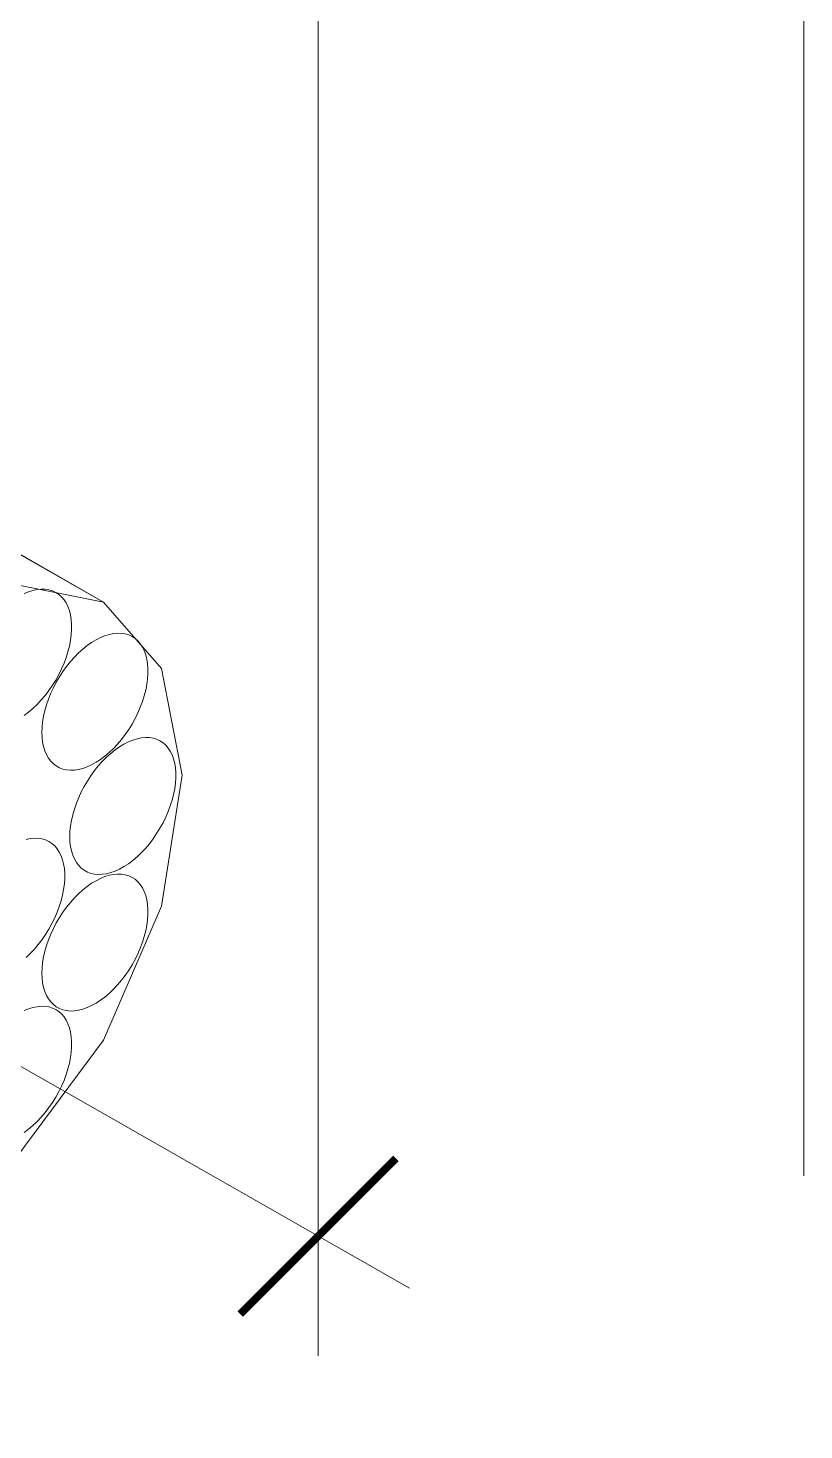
# Model space of a CAD drawing. Header units: inches. Extents: x -7660 to 802, y -193 to 3.
# Drawn here: x 676.429 to 677.02, y -148.263 to -147.196 of the extents above; entities that cross this region are included whole.
import ezdxf

# ---------------------------------------------------------------- set-up
doc = ezdxf.new("R2010")
doc.units = ezdxf.units.IN
doc.header["$MEASUREMENT"] = 0
doc.linetypes.add('DASHDOT2', pattern=[0.5, 0.25, -0.125, 0, -0.125])
for name, color, linetype in [('ATE-PENA-2', 2, 'Continuous'), ('ATE-TXT-1', 1, 'Continuous'), ('ELE-PENA-1', 1, 'Continuous')]:
    doc.layers.add(name, color=color, linetype=linetype)

# ---------------------------------------------------------------- blocks, each defined once
blk = doc.blocks.new('_ArchTick')
at = {"const_width": 0.05}
blk.add_lwpolyline([(-0.5, -0.5), (0.5, 0.5)], dxfattribs=at)

msp = doc.modelspace()

# ---------------------------------------------------------------- linework, layer by layer
at = {"layer": 'ATE-PENA-2', "color": 7, "linetype": 'DASHDOT2', "lineweight": 5, "ltscale": 5}
msp.add_lwpolyline([(671.00396, -144.21983), (677.01966, -144.21983), (677.01966, -150.03518), (671.00396, -150.03518)], close=True, dxfattribs=at)
at = {"layer": 'ATE-TXT-1', "lineweight": 5}
for p, q in [((676.64966, -148.20702), (676.64966, -145.51916)), ((676.3629, -147.95233), (676.71913, -148.15549))]:
    msp.add_line(p, q, dxfattribs=at)
at = {"layer": 'ELE-PENA-1', "color": 8, "linetype": 'Continuous', "lineweight": 5}
for p, q in [((676.48625, -147.63329), (675.74348, -147.21119)), ((675.76049, -147.21434), (676.48625, -147.63329)), ((676.4201, -147.62006), (676.48625, -147.63329)), ((676.42906, -147.62518), (676.42573, -147.62654)), ((676.43239, -147.62423), (676.42906, -147.62518)), ((676.43558, -147.62355), (676.43239, -147.62423)), ((676.43871, -147.62328), (676.43558, -147.62355)), ((676.44169, -147.62335), (676.43871, -147.62328)), ((676.44455, -147.62376), (676.44169, -147.62335)), ((676.44726, -147.62457), (676.44455, -147.62376)), ((676.44978, -147.62573), (676.44726, -147.62457)), ((676.45209, -147.62729), (676.44978, -147.62573)), ((676.45419, -147.62912), (676.45209, -147.62729)), ((676.45609, -147.6313), (676.45419, -147.62912)), ((676.45772, -147.63374), (676.45609, -147.6313)), ((676.45908, -147.63653), (676.45772, -147.63374)), ((676.46017, -147.63958), (676.45908, -147.63653)), ((676.46105, -147.64291), (676.46017, -147.63958)), ((676.53035, -147.68369), (676.48625, -147.63329)), ((676.4616, -147.64644), (676.46105, -147.64291)), ((676.46187, -147.65011), (676.4616, -147.64644)), ((676.46187, -147.65011), (676.46187, -147.65405)), ((676.46105, -147.66227), (676.4616, -147.65813)), ((676.46187, -147.65405), (676.4616, -147.65813)), ((676.48387, -147.6601), (676.48048, -147.66186)), ((676.4872, -147.65874), (676.48387, -147.6601)), ((676.49053, -147.65779), (676.4872, -147.65874)), ((676.49372, -147.65711), (676.49053, -147.65779)), ((676.49685, -147.65684), (676.49372, -147.65711)), ((676.49984, -147.6569), (676.49685, -147.65684)), ((676.50269, -147.65731), (676.49984, -147.6569)), ((676.5054, -147.65813), (676.50269, -147.65731)), ((676.50792, -147.65928), (676.5054, -147.65813)), ((676.51023, -147.66084), (676.50792, -147.65928)), ((676.51233, -147.66268), (676.51023, -147.66084)), ((676.45772, -147.67524), (676.45908, -147.6709)), ((676.45908, -147.6709), (676.46017, -147.66655)), ((676.46017, -147.66655), (676.46105, -147.66227)), ((676.46716, -147.67178), (676.46397, -147.67497)), ((676.47042, -147.66886), (676.46716, -147.67178)), ((676.47375, -147.66621), (676.47042, -147.66886)), ((676.47708, -147.6639), (676.47375, -147.66621)), ((676.48048, -147.66186), (676.47708, -147.6639)), ((676.51417, -147.66485), (676.51233, -147.66268)), ((676.5158, -147.6673), (676.51417, -147.66485)), ((676.51722, -147.67008), (676.5158, -147.6673)), ((676.51831, -147.67314), (676.51722, -147.67008)), ((676.45419, -147.68394), (676.45609, -147.67959)), ((676.458, -147.68204), (676.45521, -147.68591)), ((676.45609, -147.67959), (676.45772, -147.67524)), ((676.46092, -147.67844), (676.458, -147.68204)), ((676.46397, -147.67497), (676.46092, -147.67844)), ((676.51913, -147.67647), (676.51831, -147.67314)), ((676.51974, -147.68), (676.51913, -147.67647)), ((676.52001, -147.68367), (676.51974, -147.68)), ((676.44726, -147.69644), (676.44978, -147.69243)), ((676.44978, -147.69243), (676.45209, -147.68822)), ((676.45263, -147.68991), (676.45018, -147.69399)), ((676.45209, -147.68822), (676.45419, -147.68394)), ((676.45521, -147.68591), (676.45263, -147.68991)), ((676.51913, -147.69582), (676.51974, -147.69168)), ((676.52001, -147.68761), (676.51974, -147.69168)), ((676.52001, -147.68367), (676.52001, -147.68761)), ((676.5461, -147.76496), (676.53035, -147.68369)), ((676.43871, -147.70764), (676.44169, -147.70411)), ((676.44169, -147.70411), (676.44455, -147.70037)), ((676.44597, -147.70255), (676.44427, -147.7069)), ((676.44455, -147.70037), (676.44726, -147.69644)), ((676.44801, -147.69827), (676.44597, -147.70255)), ((676.45018, -147.69399), (676.44801, -147.69827)), ((676.51722, -147.70445), (676.51831, -147.7001)), ((676.51831, -147.7001), (676.51913, -147.69582)), ((676.42906, -147.71681), (676.43239, -147.71403)), ((676.43239, -147.71403), (676.43558, -147.71097)), ((676.43558, -147.71097), (676.43871, -147.70764)), ((676.44278, -147.71131), (676.44149, -147.71566)), ((676.44427, -147.7069), (676.44278, -147.71131)), ((676.51233, -147.71749), (676.51417, -147.71314)), ((676.51417, -147.71314), (676.5158, -147.7088)), ((676.5158, -147.7088), (676.51722, -147.70445)), ((676.42573, -147.71933), (676.42906, -147.71681)), ((676.43979, -147.72415), (676.43938, -147.72829)), ((676.44054, -147.71994), (676.43979, -147.72415)), ((676.44149, -147.71566), (676.44054, -147.71994)), ((676.50792, -147.72598), (676.51023, -147.72177)), ((676.51023, -147.72177), (676.51233, -147.71749)), ((676.43925, -147.7323), (676.43938, -147.72829)), ((676.43938, -147.7361), (676.43925, -147.7323)), ((676.43938, -147.7361), (676.43979, -147.7397)), ((676.49984, -147.73766), (676.50269, -147.73393)), ((676.50269, -147.73393), (676.5054, -147.72999)), ((676.5054, -147.72999), (676.50792, -147.72598)), ((676.51811, -147.73624), (676.51498, -147.73651)), ((676.5211, -147.73631), (676.51811, -147.73624)), ((676.43979, -147.7397), (676.44054, -147.7431)), ((676.44054, -147.7431), (676.44149, -147.74629)), ((676.44149, -147.74629), (676.44278, -147.74921)), ((676.49053, -147.74758), (676.49372, -147.74452)), ((676.49501, -147.74561), (676.49168, -147.74826)), ((676.49372, -147.74452), (676.49685, -147.7412)), ((676.49841, -147.74323), (676.49501, -147.74561)), ((676.49685, -147.7412), (676.49984, -147.73766)), ((676.50174, -147.7412), (676.49841, -147.74323)), ((676.50513, -147.7395), (676.50174, -147.7412)), ((676.50846, -147.73814), (676.50513, -147.7395)), ((676.51179, -147.73712), (676.50846, -147.73814)), ((676.51498, -147.73651), (676.51179, -147.73712)), ((676.52395, -147.73671), (676.5211, -147.73631)), ((676.52666, -147.73753), (676.52395, -147.73671)), ((676.52918, -147.73868), (676.52666, -147.73753)), ((676.53149, -147.74025), (676.52918, -147.73868)), ((676.53359, -147.74208), (676.53149, -147.74025)), ((676.53543, -147.74425), (676.53359, -147.74208)), ((676.53706, -147.7467), (676.53543, -147.74425)), ((676.53848, -147.74948), (676.53706, -147.7467)), ((676.44278, -147.74921), (676.44427, -147.75186)), ((676.44427, -147.75186), (676.44597, -147.75417)), ((676.44597, -147.75417), (676.44801, -147.75621)), ((676.44801, -147.75621), (676.45018, -147.75784)), ((676.47375, -147.75852), (676.47708, -147.75695)), ((676.47708, -147.75695), (676.48048, -147.75505)), ((676.48048, -147.75505), (676.48387, -147.75288)), ((676.48523, -147.75437), (676.48218, -147.75784)), ((676.48387, -147.75288), (676.4872, -147.75037)), ((676.48842, -147.75118), (676.48523, -147.75437)), ((676.4872, -147.75037), (676.49053, -147.74758)), ((676.49168, -147.74826), (676.48842, -147.75118)), ((676.53957, -147.75254), (676.53848, -147.74948)), ((676.54039, -147.75587), (676.53957, -147.75254)), ((676.541, -147.75933), (676.54039, -147.75587)), ((676.45018, -147.75784), (676.45263, -147.7592)), ((676.45263, -147.7592), (676.45521, -147.76021)), ((676.45521, -147.76021), (676.458, -147.76083)), ((676.458, -147.76083), (676.46092, -147.7611)), ((676.46092, -147.7611), (676.46397, -147.76096)), ((676.46397, -147.76096), (676.46716, -147.76049)), ((676.46716, -147.76049), (676.47042, -147.75967)), ((676.47042, -147.75967), (676.47375, -147.75852)), ((676.47647, -147.76531), (676.47389, -147.76932)), ((676.47925, -147.76144), (676.47647, -147.76531)), ((676.48218, -147.75784), (676.47925, -147.76144)), ((676.53035, -147.8645), (676.5461, -147.76496)), ((676.54127, -147.76307), (676.541, -147.75933)), ((676.54127, -147.76701), (676.541, -147.77108)), ((676.54127, -147.76307), (676.54127, -147.76701)), ((676.46927, -147.77767), (676.4673, -147.78195)), ((676.47144, -147.77339), (676.46927, -147.77767)), ((676.47389, -147.76932), (676.47144, -147.77339)), ((676.53957, -147.7795), (676.54039, -147.77523)), ((676.54039, -147.77523), (676.541, -147.77108)), ((676.46553, -147.7863), (676.46404, -147.79064)), ((676.4673, -147.78195), (676.46553, -147.7863)), ((676.53543, -147.79255), (676.53706, -147.7882)), ((676.53706, -147.7882), (676.53848, -147.78385)), ((676.53848, -147.78385), (676.53957, -147.7795)), ((676.4618, -147.79934), (676.46112, -147.80355)), ((676.46275, -147.79506), (676.4618, -147.79934)), ((676.46404, -147.79064), (676.46275, -147.79506)), ((676.53149, -147.80117), (676.53359, -147.79689)), ((676.53359, -147.79689), (676.53543, -147.79255)), ((676.46051, -147.81163), (676.46064, -147.80769)), ((676.46112, -147.80355), (676.46064, -147.80769)), ((676.52395, -147.81333), (676.52666, -147.80939)), ((676.52666, -147.80939), (676.52918, -147.80531)), ((676.52918, -147.80531), (676.53149, -147.80117)), ((676.43042, -147.81319), (676.42716, -147.81381)), ((676.43354, -147.81292), (676.43042, -147.81319)), ((676.43653, -147.81299), (676.43354, -147.81292)), ((676.43938, -147.8134), (676.43653, -147.81299)), ((676.4421, -147.81421), (676.43938, -147.8134)), ((676.44461, -147.81537), (676.4421, -147.81421)), ((676.44692, -147.81686), (676.44461, -147.81537)), ((676.44903, -147.81876), (676.44692, -147.81686)), ((676.45086, -147.82094), (676.44903, -147.81876)), ((676.45249, -147.82338), (676.45086, -147.82094)), ((676.46064, -147.8155), (676.46051, -147.81163)), ((676.46064, -147.8155), (676.46112, -147.8191)), ((676.46112, -147.8191), (676.4618, -147.8225)), ((676.51498, -147.82393), (676.51811, -147.8206)), ((676.51811, -147.8206), (676.5211, -147.81707)), ((676.5211, -147.81707), (676.52395, -147.81333)), ((676.45385, -147.82617), (676.45249, -147.82338)), ((676.45501, -147.82922), (676.45385, -147.82617)), ((676.45582, -147.83248), (676.45501, -147.82922)), ((676.4618, -147.8225), (676.46275, -147.82569)), ((676.46275, -147.82569), (676.46404, -147.82861)), ((676.46404, -147.82861), (676.46553, -147.83126)), ((676.46553, -147.83126), (676.4673, -147.83357)), ((676.50174, -147.83445), (676.50513, -147.83228)), ((676.50513, -147.83228), (676.50846, -147.82977)), ((676.50846, -147.82977), (676.51179, -147.82698)), ((676.51179, -147.82698), (676.51498, -147.82393)), ((676.45637, -147.83602), (676.45582, -147.83248)), ((676.4567, -147.83975), (676.45637, -147.83602)), ((676.4567, -147.83975), (676.4567, -147.84369)), ((676.4673, -147.83357), (676.46927, -147.83561)), ((676.46927, -147.83561), (676.47144, -147.83724)), ((676.47144, -147.83724), (676.47389, -147.8386)), ((676.47389, -147.8386), (676.47647, -147.83962)), ((676.47647, -147.83962), (676.47925, -147.84023)), ((676.47925, -147.84023), (676.48218, -147.8405)), ((676.48218, -147.8405), (676.48523, -147.84036)), ((676.4872, -147.84213), (676.48387, -147.84349)), ((676.48523, -147.84036), (676.48842, -147.83989)), ((676.49053, -147.84111), (676.4872, -147.84213)), ((676.48842, -147.83989), (676.49168, -147.83907)), ((676.49372, -147.84043), (676.49053, -147.84111)), ((676.49168, -147.83907), (676.49501, -147.83785)), ((676.49685, -147.84016), (676.49372, -147.84043)), ((676.49501, -147.83785), (676.49841, -147.83636)), ((676.49984, -147.84023), (676.49685, -147.84016)), ((676.49841, -147.83636), (676.50174, -147.83445)), ((676.50269, -147.8407), (676.49984, -147.84023)), ((676.5054, -147.84152), (676.50269, -147.8407)), ((676.50792, -147.84267), (676.5054, -147.84152)), ((676.51023, -147.84417), (676.50792, -147.84267)), ((676.45501, -147.85619), (676.45582, -147.85191)), ((676.45582, -147.85191), (676.45637, -147.8477)), ((676.4567, -147.84369), (676.45637, -147.8477)), ((676.47042, -147.85225), (676.46716, -147.85517)), ((676.47375, -147.8496), (676.47042, -147.85225)), ((676.47708, -147.84722), (676.47375, -147.8496)), ((676.48048, -147.84519), (676.47708, -147.84722)), ((676.48387, -147.84349), (676.48048, -147.84519)), ((676.51233, -147.846), (676.51023, -147.84417)), ((676.51417, -147.84817), (676.51233, -147.846)), ((676.5158, -147.85069), (676.51417, -147.84817)), ((676.51722, -147.85347), (676.5158, -147.85069)), ((676.51831, -147.85653), (676.51722, -147.85347)), ((676.45249, -147.86488), (676.45385, -147.86054)), ((676.45385, -147.86054), (676.45501, -147.85619)), ((676.46092, -147.86176), (676.458, -147.86543)), ((676.46397, -147.85836), (676.46092, -147.86176)), ((676.46716, -147.85517), (676.46397, -147.85836)), ((676.51913, -147.85979), (676.51831, -147.85653)), ((676.51974, -147.86332), (676.51913, -147.85979)), ((676.52001, -147.86706), (676.51974, -147.86332)), ((676.44692, -147.87786), (676.44903, -147.87358)), ((676.44903, -147.87358), (676.45086, -147.86923)), ((676.45263, -147.87324), (676.45018, -147.87738)), ((676.45086, -147.86923), (676.45249, -147.86488)), ((676.45521, -147.86923), (676.45263, -147.87324)), ((676.458, -147.86543), (676.45521, -147.86923)), ((676.48625, -147.96656), (676.53035, -147.8645)), ((676.51913, -147.87921), (676.51974, -147.875)), ((676.52001, -147.87093), (676.51974, -147.875)), ((676.52001, -147.86706), (676.52001, -147.87093)), ((676.4421, -147.88607), (676.44461, -147.882)), ((676.44461, -147.882), (676.44692, -147.87786)), ((676.44801, -147.88159), (676.44597, -147.88594)), ((676.45018, -147.87738), (676.44801, -147.88159)), ((676.51722, -147.88777), (676.51831, -147.88343)), ((676.51831, -147.88343), (676.51913, -147.87921)), ((676.43354, -147.89728), (676.43653, -147.89375)), ((676.43653, -147.89375), (676.43938, -147.89001)), ((676.43938, -147.89001), (676.4421, -147.88607)), ((676.44278, -147.89463), (676.44149, -147.89898)), ((676.44427, -147.89029), (676.44278, -147.89463)), ((676.44597, -147.88594), (676.44427, -147.89029)), ((676.51417, -147.89653), (676.5158, -147.89212)), ((676.5158, -147.89212), (676.51722, -147.88777)), ((676.42716, -147.90367), (676.43042, -147.90061)), ((676.43042, -147.90061), (676.43354, -147.89728)), ((676.44054, -147.90326), (676.43979, -147.90754)), ((676.44149, -147.89898), (676.44054, -147.90326)), ((676.50792, -147.9093), (676.51023, -147.90509)), ((676.51023, -147.90509), (676.51233, -147.90081)), ((676.51233, -147.90081), (676.51417, -147.89653)), ((676.43925, -147.91562), (676.43938, -147.91161)), ((676.43938, -147.91942), (676.43925, -147.91562)), ((676.43979, -147.90754), (676.43938, -147.91161)), ((676.49984, -147.92105), (676.50269, -147.91732)), ((676.50269, -147.91732), (676.5054, -147.91338)), ((676.5054, -147.91338), (676.50792, -147.9093)), ((676.43938, -147.91942), (676.43979, -147.92309)), ((676.43979, -147.92309), (676.44054, -147.92649)), ((676.44054, -147.92649), (676.44149, -147.92968)), ((676.49053, -147.93097), (676.49372, -147.92785)), ((676.49372, -147.92785), (676.49685, -147.92459)), ((676.49685, -147.92459), (676.49984, -147.92105)), ((676.44149, -147.92968), (676.44278, -147.9326)), ((676.44278, -147.9326), (676.44427, -147.93518)), ((676.44427, -147.93518), (676.44597, -147.93756)), ((676.44597, -147.93756), (676.44801, -147.93953)), ((676.47708, -147.94028), (676.48048, -147.93844)), ((676.48048, -147.93844), (676.48387, -147.93627)), ((676.48387, -147.93627), (676.4872, -147.93376)), ((676.4872, -147.93376), (676.49053, -147.93097)), ((676.42906, -147.94279), (676.42573, -147.94415)), ((676.43239, -147.94177), (676.42906, -147.94279)), ((676.43558, -147.94116), (676.43239, -147.94177)), ((676.43871, -147.94082), (676.43558, -147.94116)), ((676.44169, -147.94089), (676.43871, -147.94082)), ((676.44455, -147.94136), (676.44169, -147.94089)), ((676.44726, -147.94218), (676.44455, -147.94136)), ((676.44978, -147.94333), (676.44726, -147.94218)), ((676.44801, -147.93953), (676.45018, -147.94123)), ((676.45209, -147.94483), (676.44978, -147.94333)), ((676.45018, -147.94123), (676.45263, -147.94259)), ((676.45419, -147.94666), (676.45209, -147.94483)), ((676.45263, -147.94259), (676.45521, -147.94354)), ((676.45609, -147.94883), (676.45419, -147.94666)), ((676.45521, -147.94354), (676.458, -147.94415)), ((676.45772, -147.95135), (676.45609, -147.94883)), ((676.458, -147.94415), (676.46092, -147.94442)), ((676.46092, -147.94442), (676.46397, -147.94435)), ((676.46397, -147.94435), (676.46716, -147.94388)), ((676.46716, -147.94388), (676.47042, -147.94299)), ((676.47042, -147.94299), (676.47375, -147.94184)), ((676.47375, -147.94184), (676.47708, -147.94028)), ((676.45908, -147.95413), (676.45772, -147.95135)), ((676.46017, -147.95719), (676.45908, -147.95413)), ((676.46105, -147.96045), (676.46017, -147.95719)), ((676.4201, -148.05539), (676.48625, -147.96656)), ((676.4616, -147.96398), (676.46105, -147.96045)), ((676.46187, -147.96772), (676.4616, -147.96398)), ((676.46187, -147.96772), (676.46187, -147.97159)), ((676.46017, -147.98415), (676.46105, -147.97988)), ((676.46105, -147.97988), (676.4616, -147.97566)), ((676.46187, -147.97159), (676.4616, -147.97566)), ((676.45772, -147.99278), (676.45908, -147.98843)), ((676.45908, -147.98843), (676.46017, -147.98415)), ((676.45209, -148.00575), (676.45419, -148.00154)), ((676.45419, -148.00154), (676.45609, -147.9972)), ((676.45609, -147.9972), (676.45772, -147.99278)), ((676.44726, -148.01404), (676.44978, -148.00996)), ((676.44978, -148.00996), (676.45209, -148.00575)), ((676.43871, -148.02525), (676.44169, -148.02172)), ((676.44169, -148.02172), (676.44455, -148.01798)), ((676.44455, -148.01798), (676.44726, -148.01404)), ((676.42573, -148.03693), (676.42906, -148.03442)), ((676.42906, -148.03442), (676.43239, -148.03163)), ((676.43239, -148.03163), (676.43558, -148.02858)), ((676.43558, -148.02858), (676.43871, -148.02525))]:
    msp.add_line(p, q, dxfattribs=at)

# ---------------------------------------------------------------- block references
at = {"layer": 'ATE-TXT-1', "lineweight": 5, "xscale": 0.118503000001624, "yscale": 0.118503000001624, "zscale": 0.118503000001624, "rotation": 180}
msp.add_blockref('_ArchTick', (676.64966, -148.11587), dxfattribs=at)

doc.saveas('drawing.dxf')
